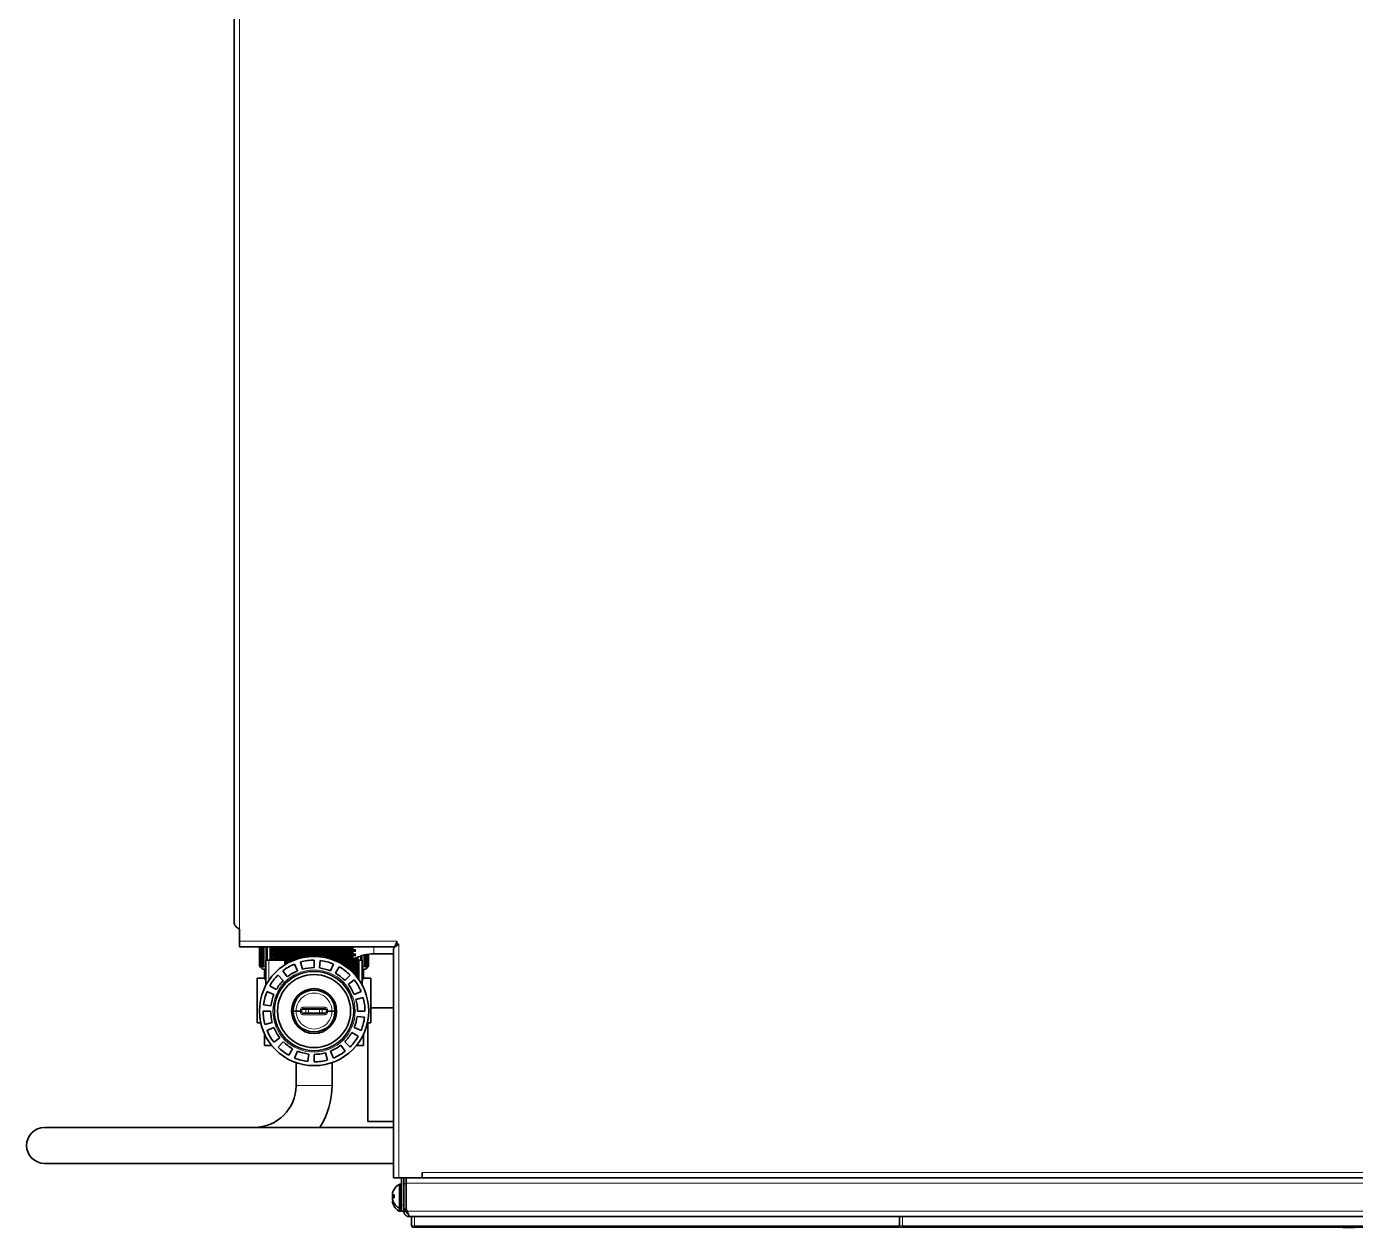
# Model space of a CAD drawing. Header units: inches. Extents: x -1096 to 3103, y -191 to 3207.
# Drawn here: x 2224.6 to 2668.4, y 1116.7 to 1517.9 of the extents above; entities that cross this region are included whole.
import ezdxf

# ---------------------------------------------------------------- set-up
doc = ezdxf.new("R2010")
doc.units = ezdxf.units.IN

msp = doc.modelspace()

# ---------------------------------------------------------------- linework, layer by layer
at = {"lineweight": 35}
for p, q in [((2293.96, 1218.34), (2293.96, 1879.84)), ((2295.76, 1216.34), (2295.76, 1212.34)), ((2295.76, 1212.34), (2295.76, 1210.54)), ((2348.27, 1212.34), (2348.26, 1212.34)), ((2348.27, 1212.34), (2348.27, 1211.34)), ((2347.26, 1210.54), (2295.76, 1210.54)), ((2302.36, 1204.04), (2302.36, 1210.54)), ((2302.42, 1210.54), (2302.42, 1204.04)), ((2302.5, 1204.04), (2302.5, 1210.54)), ((2302.81, 1210.54), (2302.81, 1204.04)), ((2303, 1204.04), (2303, 1210.54)), ((2303.54, 1210.54), (2303.54, 1204.04)), ((2303.84, 1204.04), (2303.84, 1210.54)), ((2304.6, 1210.54), (2304.6, 1206.04)), ((2305.01, 1206.04), (2305.01, 1210.54)), ((2305.98, 1210.54), (2305.98, 1206.04)), ((2306.48, 1206.04), (2306.48, 1210.54)), ((2306.61, 1210.54), (2307.47, 1210.04)), ((2307.47, 1210.04), (2306.61, 1209.54)), ((2306.61, 1209.54), (2306.61, 1209.04)), ((2306.61, 1209.54), (2334.61, 1209.54)), ((2334.61, 1209.04), (2306.61, 1209.04)), ((2306.61, 1209.04), (2307.47, 1208.54)), ((2307.47, 1208.54), (2306.61, 1208.04)), ((2306.61, 1208.04), (2306.61, 1207.54)), ((2306.61, 1208.04), (2334.61, 1208.04)), ((2306.61, 1207.54), (2307.47, 1207.04)), ((2334.61, 1207.54), (2306.61, 1207.54)), ((2333.74, 1210.04), (2307.47, 1210.04)), ((2333.74, 1208.54), (2307.47, 1208.54)), ((2336.21, 1207.43), (2336.21, 1206.04)), ((2336.61, 1206.04), (2336.61, 1207.56)), ((2337.37, 1207.76), (2337.37, 1204.04)), ((2337.67, 1204.04), (2337.67, 1207.83)), ((2338.21, 1207.93), (2338.21, 1204.04)), ((2338.41, 1204.04), (2338.41, 1207.97)), ((2338.71, 1208.01), (2338.71, 1204.04)), ((2338.79, 1204.04), (2338.79, 1208.02)), ((2338.85, 1208.03), (2338.85, 1204.04)), ((2340.61, 1208.14), (2347.16, 1208.14)), ((2347.16, 1209.54), (2347.16, 1133.34)), ((2348.27, 1211.34), (2348.96, 1211.34)), ((2348.96, 1211.34), (2348.96, 1211.34)), ((2302.42, 1204.04), (2302.5, 1204.04)), ((2302.49, 1203.9), (2303.36, 1203.04)), ((2302.81, 1204.04), (2303, 1204.04)), ((2303.36, 1203.04), (2304.51, 1203.04)), ((2303.54, 1204.04), (2303.84, 1204.04)), ((2304.11, 1203.04), (2304.11, 1199.94)), ((2304.51, 1206.04), (2305.51, 1206.04)), ((2304.51, 1197.63), (2304.51, 1206.04)), ((2310.9, 1206.04), (2305.51, 1206.04)), ((2307.47, 1207.04), (2306.61, 1206.54)), ((2306.61, 1206.54), (2306.61, 1206.04)), ((2306.61, 1206.54), (2315.43, 1206.54)), ((2317.6, 1207.04), (2307.47, 1207.04)), ((2310.95, 1206.04), (2310.9, 1206.04)), ((2310.9, 1206.04), (2310.9, 1204.5)), ((2311.08, 1206.04), (2310.95, 1206.04)), ((2310.95, 1206.04), (2310.95, 1204.53)), ((2311.34, 1206.04), (2311.08, 1206.04)), ((2311.08, 1206.04), (2311.08, 1204.6)), ((2311.39, 1206.04), (2311.34, 1206.04)), ((2311.34, 1206.04), (2311.34, 1204.76)), ((2311.51, 1206.04), (2311.39, 1206.04)), ((2311.39, 1206.04), (2311.39, 1204.79)), ((2311.77, 1206.04), (2311.51, 1206.04)), ((2311.51, 1206.04), (2311.51, 1204.86)), ((2311.82, 1206.04), (2311.77, 1206.04)), ((2311.77, 1206.04), (2311.77, 1205.01)), ((2311.94, 1206.04), (2311.82, 1206.04)), ((2311.82, 1206.04), (2311.82, 1205.04)), ((2312.2, 1206.04), (2311.94, 1206.04)), ((2311.94, 1206.04), (2311.94, 1205.1)), ((2312.25, 1206.04), (2312.2, 1206.04)), ((2312.2, 1206.04), (2312.2, 1205.24)), ((2312.37, 1206.04), (2312.25, 1206.04)), ((2312.25, 1206.04), (2312.25, 1205.27)), ((2312.63, 1206.04), (2312.37, 1206.04)), ((2312.37, 1206.04), (2312.37, 1205.33)), ((2312.68, 1206.04), (2312.63, 1206.04)), ((2312.63, 1206.04), (2312.63, 1205.46)), ((2312.81, 1206.04), (2312.68, 1206.04)), ((2312.68, 1206.04), (2312.68, 1205.48)), ((2313.07, 1206.04), (2312.81, 1206.04)), ((2312.81, 1206.04), (2312.81, 1205.54)), ((2313.12, 1206.04), (2313.07, 1206.04)), ((2313.07, 1206.04), (2313.07, 1205.66)), ((2313.24, 1206.04), (2313.12, 1206.04)), ((2313.12, 1206.04), (2313.12, 1205.68)), ((2313.5, 1206.04), (2313.24, 1206.04)), ((2313.24, 1206.04), (2313.24, 1205.74)), ((2313.55, 1206.04), (2313.5, 1206.04)), ((2313.5, 1206.04), (2313.5, 1205.85)), ((2313.67, 1206.04), (2313.55, 1206.04)), ((2313.55, 1206.04), (2313.55, 1205.87)), ((2313.93, 1206.04), (2313.67, 1206.04)), ((2313.67, 1206.04), (2313.67, 1205.92)), ((2313.97, 1206.04), (2313.93, 1206.04)), ((2313.93, 1206.04), (2313.93, 1206.03)), ((2314.1, 1204.75), (2315.06, 1202.44)), ((2316.75, 1203.02), (2316.08, 1205.43)), ((2320.61, 1206.04), (2320.61, 1203.54)), ((2322.39, 1203.43), (2322.7, 1205.91)), ((2333.74, 1207.04), (2323.62, 1207.04)), ((2325.79, 1206.54), (2334.61, 1206.54)), ((2327.11, 1204.75), (2326.16, 1202.44)), ((2327.44, 1206.04), (2327.24, 1206.04)), ((2327.56, 1206.04), (2327.44, 1206.04)), ((2327.44, 1206.04), (2327.44, 1205.96)), ((2327.56, 1206.04), (2327.61, 1206.04)), ((2327.56, 1205.91), (2327.56, 1206.04)), ((2327.87, 1206.04), (2327.61, 1206.04)), ((2327.61, 1206.04), (2327.61, 1205.89)), ((2327.76, 1201.65), (2329, 1203.83)), ((2327.99, 1206.04), (2327.87, 1206.04)), ((2327.87, 1206.04), (2327.87, 1205.78)), ((2327.99, 1206.04), (2328.04, 1206.04)), ((2327.99, 1205.73), (2327.99, 1206.04)), ((2328.3, 1206.04), (2328.04, 1206.04)), ((2328.04, 1206.04), (2328.04, 1205.71)), ((2328.42, 1206.04), (2328.3, 1206.04)), ((2328.3, 1206.04), (2328.3, 1205.59)), ((2328.42, 1206.04), (2328.47, 1206.04)), ((2328.42, 1205.53), (2328.42, 1206.04)), ((2328.73, 1206.04), (2328.47, 1206.04)), ((2328.47, 1206.04), (2328.47, 1205.51)), ((2328.86, 1206.04), (2328.73, 1206.04)), ((2328.73, 1206.04), (2328.73, 1205.38)), ((2328.86, 1206.04), (2328.91, 1206.04)), ((2328.86, 1205.32), (2328.86, 1206.04)), ((2329.17, 1206.04), (2328.91, 1206.04)), ((2328.91, 1206.04), (2328.91, 1205.29)), ((2329.29, 1206.04), (2329.17, 1206.04)), ((2329.17, 1206.04), (2329.17, 1205.16)), ((2329.29, 1206.04), (2329.34, 1206.04)), ((2329.29, 1205.09), (2329.29, 1206.04)), ((2329.6, 1206.04), (2329.34, 1206.04)), ((2329.34, 1206.04), (2329.34, 1205.06)), ((2329.72, 1206.04), (2329.6, 1206.04)), ((2329.6, 1206.04), (2329.6, 1204.92)), ((2329.72, 1206.04), (2329.77, 1206.04)), ((2329.72, 1204.85), (2329.72, 1206.04)), ((2330.03, 1206.04), (2329.77, 1206.04)), ((2329.77, 1206.04), (2329.77, 1204.82)), ((2330.16, 1206.04), (2330.03, 1206.04)), ((2330.03, 1206.04), (2330.03, 1204.67)), ((2330.16, 1206.04), (2330.21, 1206.04)), ((2330.16, 1204.59), (2330.16, 1206.04)), ((2330.47, 1206.04), (2330.21, 1206.04)), ((2330.21, 1206.04), (2330.21, 1204.56)), ((2330.59, 1206.04), (2330.47, 1206.04)), ((2330.47, 1206.04), (2330.47, 1204.4)), ((2330.59, 1206.04), (2330.64, 1206.04)), ((2330.59, 1204.32), (2330.59, 1206.04)), ((2330.9, 1206.04), (2330.64, 1206.04)), ((2330.64, 1206.04), (2330.64, 1204.28)), ((2331.02, 1206.04), (2330.9, 1206.04)), ((2330.9, 1206.04), (2330.9, 1204.11)), ((2331.02, 1206.04), (2331.07, 1206.04)), ((2331.02, 1204.03), (2331.02, 1206.04)), ((2331.33, 1206.04), (2331.07, 1206.04)), ((2331.07, 1206.04), (2331.07, 1203.99)), ((2331.46, 1206.04), (2331.33, 1206.04)), ((2331.33, 1206.04), (2331.33, 1203.81)), ((2331.46, 1206.04), (2331.51, 1206.04)), ((2331.46, 1203.72), (2331.46, 1206.04)), ((2331.77, 1206.04), (2331.51, 1206.04)), ((2331.51, 1206.04), (2331.51, 1203.68)), ((2331.89, 1206.04), (2331.77, 1206.04)), ((2331.77, 1206.04), (2331.77, 1203.48)), ((2331.89, 1206.04), (2331.94, 1206.04)), ((2331.89, 1203.38), (2331.89, 1206.04)), ((2332.2, 1206.04), (2331.94, 1206.04)), ((2331.94, 1206.04), (2331.94, 1203.35)), ((2332.32, 1206.04), (2332.2, 1206.04)), ((2332.2, 1206.04), (2332.2, 1203.14)), ((2332.32, 1206.04), (2332.37, 1206.04)), ((2332.32, 1203.03), (2332.32, 1206.04)), ((2332.63, 1206.04), (2332.37, 1206.04)), ((2332.37, 1206.04), (2332.37, 1202.99)), ((2332.75, 1206.04), (2332.63, 1206.04)), ((2332.63, 1206.04), (2332.63, 1202.77)), ((2332.75, 1206.04), (2332.8, 1206.04)), ((2332.75, 1202.66), (2332.75, 1206.04)), ((2333.06, 1206.04), (2332.8, 1206.04)), ((2332.8, 1206.04), (2332.8, 1202.61)), ((2333.19, 1206.04), (2333.06, 1206.04)), ((2333.06, 1206.04), (2333.06, 1202.38)), ((2333.19, 1206.04), (2333.24, 1206.04)), ((2333.19, 1202.26), (2333.19, 1206.04)), ((2333.5, 1206.04), (2333.24, 1206.04)), ((2333.24, 1206.04), (2333.24, 1202.21)), ((2333.62, 1206.04), (2333.5, 1206.04)), ((2333.5, 1206.04), (2333.5, 1201.96)), ((2333.62, 1206.04), (2333.67, 1206.04)), ((2333.62, 1201.83), (2333.62, 1206.04)), ((2333.93, 1206.04), (2333.67, 1206.04)), ((2333.67, 1206.04), (2333.67, 1201.78)), ((2334.05, 1206.04), (2333.93, 1206.04)), ((2333.93, 1206.04), (2333.93, 1201.51)), ((2334.05, 1206.04), (2334.1, 1206.04)), ((2334.05, 1201.38), (2334.05, 1206.04)), ((2334.36, 1206.04), (2334.1, 1206.04)), ((2334.1, 1206.04), (2334.1, 1201.32)), ((2334.49, 1206.04), (2334.36, 1206.04)), ((2334.36, 1206.04), (2334.36, 1201.03)), ((2334.61, 1206.54), (2334.37, 1206.68)), ((2334.49, 1206.04), (2334.54, 1206.04)), ((2334.49, 1200.89), (2334.49, 1206.04)), ((2334.8, 1206.04), (2334.54, 1206.04)), ((2334.54, 1206.04), (2334.54, 1200.83)), ((2334.61, 1206.04), (2334.61, 1206.54)), ((2334.74, 1206.85), (2334.74, 1206.04)), ((2334.92, 1206.04), (2334.8, 1206.04)), ((2334.8, 1206.04), (2334.8, 1200.52)), ((2334.92, 1206.04), (2334.97, 1206.04)), ((2334.92, 1200.36), (2334.92, 1206.04)), ((2335.23, 1206.04), (2334.97, 1206.04)), ((2334.97, 1206.04), (2334.97, 1200.3)), ((2335.23, 1206.04), (2335.23, 1207.07)), ((2335.35, 1206.04), (2335.23, 1206.04)), ((2335.23, 1206.04), (2335.23, 1199.96)), ((2335.35, 1206.04), (2335.4, 1206.04)), ((2335.35, 1199.79), (2335.35, 1206.04)), ((2335.71, 1206.04), (2335.4, 1206.04)), ((2335.4, 1206.04), (2335.4, 1199.72)), ((2335.71, 1206.04), (2336.71, 1206.04)), ((2336.71, 1197.63), (2336.71, 1206.04)), ((2336.71, 1203.04), (2337.86, 1203.04)), ((2337.11, 1199.94), (2337.11, 1203.04)), ((2337.37, 1204.04), (2337.67, 1204.04)), ((2337.86, 1203.04), (2338.71, 1203.9)), ((2338.21, 1204.04), (2338.41, 1204.04)), ((2338.71, 1204.04), (2338.79, 1204.04)), ((2301.61, 1200.04), (2301.61, 1192.59)), ((2304.15, 1200.04), (2301.61, 1200.04)), ((2308.59, 1201.06), (2310.35, 1199.29)), ((2311.69, 1200.48), (2310.16, 1202.45)), ((2316.27, 1200.44), (2316.27, 1200.28)), ((2332.63, 1201.06), (2330.86, 1199.29)), ((2332.04, 1197.95), (2334.02, 1199.49)), ((2339.61, 1200.04), (2337.06, 1200.04)), ((2339.61, 1200.04), (2339.61, 1185.14)), ((2304.51, 1194.3), (2304.51, 1194.5)), ((2304.51, 1194.3), (2304.51, 1194.15)), ((2304.51, 1194.15), (2304.51, 1194.06)), ((2304.9, 1195.55), (2307.21, 1194.59)), ((2307.99, 1196.2), (2305.82, 1197.43)), ((2336.31, 1195.55), (2334, 1194.59)), ((2301.61, 1192.59), (2301.61, 1185.14)), ((2306.22, 1190.83), (2303.74, 1191.13)), ((2318.04, 1189.79), (2316.87, 1189.79)), ((2318.77, 1189.79), (2318.04, 1189.79)), ((2322.44, 1189.79), (2318.77, 1189.79)), ((2323.18, 1189.79), (2322.44, 1189.79)), ((2324.34, 1189.79), (2323.18, 1189.79)), ((2334.58, 1192.9), (2336.99, 1193.56)), ((2347.16, 1190.14), (2339.61, 1190.14)), ((2301.61, 1185.14), (2302.78, 1185.14)), ((2303.61, 1189.04), (2306.11, 1189.04)), ((2304.06, 1185.14), (2304.15, 1185.14)), ((2304.11, 1185.24), (2304.11, 1184.95)), ((2306.63, 1185.18), (2304.22, 1184.52)), ((2316.12, 1189.04), (2314.61, 1189.04)), ((2316.87, 1188.29), (2318.04, 1188.29)), ((2318.04, 1188.29), (2318.77, 1188.29)), ((2318.77, 1188.29), (2322.44, 1188.29)), ((2322.44, 1188.29), (2323.18, 1188.29)), ((2323.18, 1188.29), (2324.34, 1188.29)), ((2326.61, 1189.04), (2325.1, 1189.04)), ((2335, 1187.26), (2337.48, 1186.95)), ((2337.61, 1189.04), (2335.11, 1189.04)), ((2338.43, 1185.14), (2339.61, 1185.14)), ((2338.61, 1185.14), (2338.61, 1152.14)), ((2304.11, 1181.24), (2304.11, 1177.54)), ((2304.9, 1182.53), (2307.21, 1183.49)), ((2333.22, 1181.88), (2335.39, 1180.65)), ((2336.31, 1182.53), (2334, 1183.49)), ((2337.11, 1177.54), (2337.11, 1181.24)), ((2306.43, 1177.54), (2304.11, 1177.54)), ((2309.17, 1180.13), (2307.2, 1178.59)), ((2308.59, 1177.02), (2310.35, 1178.79)), ((2313.45, 1176.43), (2312.22, 1174.25)), ((2329.52, 1177.6), (2331.06, 1175.63)), ((2332.63, 1177.02), (2330.86, 1178.79)), ((2337.11, 1177.54), (2334.78, 1177.54)), ((2314.1, 1173.33), (2315.06, 1175.64)), ((2314.61, 1171.81), (2314.61, 1164.14)), ((2318.82, 1174.65), (2318.51, 1172.17)), ((2320.61, 1172.04), (2320.61, 1174.54)), ((2324.46, 1175.06), (2325.13, 1172.65)), ((2327.11, 1173.33), (2326.16, 1175.64)), ((2326.61, 1164.14), (2326.61, 1171.81)), ((2347.16, 1150.14), (2230.61, 1150.14)), ((2338.61, 1152.14), (2347.16, 1152.14)), ((2230.61, 1138.14), (2347.16, 1138.14)), ((2347.16, 1133.34), (2348.96, 1133.34)), ((2348.96, 1133.34), (2356.76, 1133.34)), ((2349.81, 1124.14), (2349.81, 1133.34)), ((2350.61, 1132.6), (2350.61, 1133.34)), ((2350.61, 1131.34), (2350.61, 1132.6)), ((2351.41, 1133.34), (2351.41, 1131.34)), ((2351.41, 1131.54), (2351.41, 1133.34)), ((2356.76, 1133.34), (2356.76, 1135.14)), ((2356.76, 1135.14), (2356.76, 1133.34)), ((2356.76, 1135.14), (2356.76, 1135.14)), ((2923.79, 1133.34), (2356.76, 1133.34)), ((2356.76, 1133.34), (2924.61, 1133.34)), ((2347.33, 1129.44), (2347.36, 1129.44)), ((2349.41, 1131.14), (2349.21, 1131.14)), ((2350.61, 1122.87), (2350.61, 1131.34)), ((2351.41, 1122.87), (2351.41, 1131.54)), ((2351.41, 1122.87), (2351.41, 1131.34)), ((2351.41, 1128.74), (2351.41, 1128.74)), ((2347.36, 1124.84), (2347.33, 1124.84)), ((2347.36, 1123.84), (2347.33, 1123.84)), ((2349.21, 1123.14), (2349.41, 1123.14)), ((2349.81, 1122.14), (2349.81, 1124.14)), ((2350.61, 1122.14), (2350.61, 1122.87)), ((2351.41, 1122.87), (2350.61, 1122.87)), ((2351.41, 1125.54), (2351.41, 1125.54)), ((2351.41, 1124.54), (2351.41, 1124.54)), ((2351.41, 1122.14), (2351.41, 1122.87)), ((2351.41, 1122.87), (2351.75, 1122.14)), ((2349.21, 1122.14), (2349.41, 1122.14)), ((2350.61, 1122.14), (2349.81, 1122.14)), ((2352.41, 1120.34), (2352.66, 1120.34)), ((2352.63, 1120.35), (2352.66, 1120.34)), ((2924.61, 1120.34), (2352.66, 1120.34)), ((2353.16, 1117.33), (2353.11, 1120.34)), ((2516.11, 1117.33), (2516.11, 1120.34)), ((2516.16, 1117.33), (2516.11, 1120.34)), ((2354.16, 1116.84), (2353.66, 1116.84)), ((2516.11, 1116.84), (2354.16, 1116.84)), ((2516.11, 1116.84), (2516.11, 1117.33)), ((2517.16, 1116.84), (2516.66, 1116.84)), ((2943.05, 1116.84), (2517.16, 1116.84)), ((2664.21, 1116.74), (2664.21, 1116.84)), ((2664.21, 1116.74), (2668.21, 1116.74)), ((2668.21, 1116.74), (2668.21, 1116.84))]:
    msp.add_line(p, q, dxfattribs=at)
at = {"lineweight": 13}
for p, q in [((2295.76, 1879.84), (2295.76, 1216.34)), ((2348.26, 1212.34), (2295.76, 1212.34)), ((2340.61, 1210.54), (2340.61, 1208.14)), ((2348.96, 1211.34), (2348.96, 1133.34)), ((2305.51, 1199.29), (2305.51, 1206.04)), ((2335.71, 1199.29), (2335.71, 1206.04)), ((2316.11, 1189.59), (2316.12, 1189.04)), ((2316.58, 1189.04), (2316.58, 1189.59)), ((2316.58, 1189.59), (2317.85, 1189.59)), ((2324.34, 1190.29), (2316.87, 1190.29)), ((2316.87, 1189.79), (2316.87, 1190.29)), ((2317.85, 1189.59), (2318.77, 1189.59)), ((2317.85, 1189.59), (2317.85, 1188.49)), ((2318.77, 1189.59), (2318.77, 1189.79)), ((2318.77, 1189.59), (2322.44, 1189.59)), ((2318.77, 1188.49), (2318.77, 1189.59)), ((2322.44, 1189.59), (2322.44, 1189.79)), ((2322.44, 1189.59), (2322.44, 1188.49)), ((2322.44, 1189.59), (2323.36, 1189.59)), ((2323.36, 1189.59), (2324.64, 1189.59)), ((2323.36, 1188.49), (2323.36, 1189.59)), ((2324.34, 1189.79), (2324.34, 1190.29)), ((2324.64, 1189.59), (2324.64, 1189.04)), ((2325.1, 1189.04), (2325.1, 1189.59)), ((2316.12, 1189.04), (2316.11, 1188.49)), ((2316.58, 1188.49), (2316.58, 1189.04)), ((2317.85, 1188.49), (2316.58, 1188.49)), ((2316.87, 1188.29), (2316.87, 1187.79)), ((2316.87, 1187.79), (2324.34, 1187.79)), ((2318.77, 1188.49), (2317.85, 1188.49)), ((2318.77, 1188.49), (2318.77, 1188.29)), ((2322.44, 1188.49), (2318.77, 1188.49)), ((2323.36, 1188.49), (2322.44, 1188.49)), ((2322.44, 1188.49), (2322.44, 1188.29)), ((2324.64, 1188.49), (2323.36, 1188.49)), ((2324.34, 1188.29), (2324.34, 1187.79)), ((2324.64, 1189.04), (2324.64, 1188.49)), ((2325.1, 1188.49), (2325.1, 1189.04)), ((2314.61, 1164.14), (2326.61, 1164.14)), ((2356.76, 1135.14), (2922.76, 1135.14)), ((2349, 1127.14), (2349, 1131.09)), ((2349.21, 1127.14), (2349.21, 1131.14)), ((2349.41, 1127.14), (2349.41, 1131.14)), ((2349.8, 1130.78), (2349.8, 1131.09)), ((2351.41, 1131.34), (2350.61, 1131.34)), ((2351.41, 1131.54), (2924.61, 1131.54)), ((2349, 1123.2), (2349, 1127.14)), ((2349, 1122.2), (2349, 1123.2)), ((2349.21, 1123.14), (2349.21, 1127.14)), ((2349.21, 1122.14), (2349.21, 1123.14)), ((2349.41, 1123.14), (2349.41, 1127.14)), ((2349.41, 1122.14), (2349.41, 1123.14)), ((2349.8, 1123.2), (2349.8, 1123.5)), ((2349.81, 1124.14), (2350.61, 1124.14)), ((2351.75, 1122.14), (2924.61, 1122.14)), ((2352.41, 1120.54), (2352.41, 1120.34)), ((2354.11, 1120.34), (2354.16, 1117.33)), ((2517.11, 1120.34), (2517.16, 1117.33)), ((2354.16, 1116.84), (2354.16, 1117.33)), ((2354.16, 1117.33), (2516.11, 1117.33)), ((2517.16, 1117.33), (2517.16, 1116.84)), ((2517.16, 1117.33), (2943.05, 1117.33))]:
    msp.add_line(p, q, dxfattribs=at)
at = {"lineweight": 35}
for radius in [18.25, 13.25, 12.2, 7.5]:
    msp.add_circle((2320.61, 1189.04), radius, dxfattribs=at)
at = {"lineweight": 13}
for radius in [13.75, 7.38]:
    msp.add_circle((2320.61, 1189.04), radius, dxfattribs=at)
at = {"lineweight": 35}
for centre, radius, start, end in [((2340.61, 1194.14), 14, 90, 116.4431), ((2320.61, 1189.04), 17, 112.5, 127.9286), ((2320.61, 1189.04), 17, 90, 105.4286), ((2320.61, 1189.04), 14.5, 90, 105.4286), ((2320.61, 1189.04), 14.5, 67.5, 82.9286), ((2320.61, 1189.04), 17, 67.5, 82.9286), ((2320.61, 1189.04), 17, 45, 60.4286), ((2320.61, 1189.04), 17, 135, 150.4286), ((2320.61, 1189.04), 14.5, 135, 150.4286), ((2320.61, 1189.04), 14.5, 112.5, 127.9286), ((2320.61, 1189.04), 14.5, 45, 60.4286), ((2320.61, 1189.04), 17, 22.5, 37.9286), ((2320.61, 1189.04), 17, 157.5, 172.9286), ((2320.61, 1189.04), 14.5, 157.5, 172.9286), ((2320.61, 1189.04), 7, 0, 180), ((2320.61, 1189.04), 14.5, 22.5, 37.9286), ((2320.61, 1189.04), 14.5, 0, 15.4286), ((2320.61, 1189.04), 17, 0, 15.4286), ((2320.61, 1189.04), 17, 180, 195.4286), ((2320.61, 1189.04), 14.5, 180, 195.4286), ((2320.61, 1189.04), 7, 180, 0), ((2320.61, 1189.04), 14.5, 337.5, 352.9286), ((2320.61, 1189.04), 17, 337.5, 352.9286), ((2320.61, 1189.04), 17, 202.5, 217.9286), ((2320.61, 1189.04), 14.5, 202.5, 217.9286), ((2320.61, 1189.04), 14.5, 315, 330.4286), ((2320.61, 1189.04), 17, 315, 330.4286), ((2320.61, 1189.04), 17, 225, 240.4286), ((2320.61, 1189.04), 14.5, 225, 240.4286), ((2320.61, 1189.04), 14.5, 292.5, 307.9286), ((2320.61, 1189.04), 17, 247.5, 262.9286), ((2320.61, 1189.04), 14.5, 247.5, 262.9286), ((2320.61, 1189.04), 14.5, 270, 285.4286), ((2320.61, 1189.04), 17, 270, 285.4286), ((2320.61, 1189.04), 17, 292.5, 307.9286), ((2300.61, 1164.14), 14, 270, 0), ((2300.61, 1164.14), 26, 327.42, 0), ((2230.61, 1144.14), 6, 90, 270), ((2351.11, 1127.14), 3.78, 172.3959, 179.9965), ((2351.43, 1126.94), 4.8, 120.3012, 148.4186), ((2349.21, 1130.74), 0.4, 90, 120.3012), ((2349.41, 1130.74), 0.4, 0, 90), ((2352.23, 1126.94), 4.8, 120.3012, 121.8485), ((2351.11, 1127.14), 3.78, 180.0035, 187.6041), ((2351.43, 1127.34), 4.8, 211.5837, 239.6988), ((2351.43, 1126.34), 4.8, 211.5837, 239.6988), ((2349.21, 1123.54), 0.4, 239.6988, 270), ((2349.41, 1123.54), 0.4, 270, 0), ((2352.23, 1127.34), 4.8, 238.1512, 239.6988), ((2349.21, 1122.54), 0.4, 239.6988, 270), ((2349.41, 1122.54), 0.4, 270, 0), ((2353.31, 1122.94), 1.8, 191.5791, 209.8392), ((2353.66, 1117.34), 0.5, 181, 270), ((2516.66, 1117.34), 0.5, 181, 270)]:
    msp.add_arc(centre, radius, start, end, dxfattribs=at)
at = {"lineweight": 13}
for centre, radius, start, end in [((2320.61, 1189.05), 6, 359.9167, 180.0833), ((2320.61, 1189.04), 7.11, 4.86, 8.8762), ((2320.61, 1189.04), 7.11, 191.5481, 193.1625), ((2320.61, 1189.03), 6, 179.9167, 0.0833), ((2320.61, 1189.04), 7.11, 349.2675, 355.1175)]:
    msp.add_arc(centre, radius, start, end, dxfattribs=at)
for centre, major_axis, ratio, start_param, end_param in [((2316.87, 1189.59), (-0.758, 0.016), 0.923809, 4.735179, 6.305976), ((2316.11, 1189.59), (-0.5, -0.002), 0.008726, 1.570765, 2.748878), ((2316.87, 1189.59), (-0.296, 0.003), 0.67619, 4.728153, 6.29895), ((2318.04, 1189.59), (0, -0.2), 0.92388, 3.141593, 4.712389), ((2323.18, 1189.59), (0, -0.2), 0.92388, 1.570796, 3.141593), ((2324.34, 1189.59), (0.758, 0.016), 0.923809, 6.260395, 7.831191), ((2324.34, 1189.59), (0.296, 0.003), 0.67619, 6.267421, 7.838217), ((2325.1, 1189.59), (0.5, -0.002), 0.008726, 3.534308, 4.712421), ((2316.11, 1188.49), (-0.5, 0.002), 0.008726, 3.534308, 4.712421), ((2316.87, 1188.49), (0.758, 0.016), 0.923809, 3.118802, 4.689599), ((2316.87, 1188.49), (0.296, 0.003), 0.67619, 3.125828, 4.696625), ((2318.04, 1188.49), (0, 0.2), 0.92388, 1.570796, 3.141593), ((2323.18, 1188.49), (0, 0.2), 0.92388, 3.141593, 4.712389), ((2324.34, 1188.49), (-0.758, 0.016), 0.923809, 1.593587, 3.164383), ((2324.34, 1188.49), (-0.296, 0.003), 0.67619, 1.586561, 3.157357), ((2325.1, 1188.49), (0.5, 0.002), 0.008726, 1.570765, 2.748878), ((2354.16, 1117.34), (1, 0.01), 0.008724, 3.141669, 4.712161), ((2517.16, 1117.34), (1, 0.01), 0.008724, 3.141669, 4.712161)]:
    msp.add_ellipse(centre, major_axis=major_axis, ratio=ratio, start_param=start_param, end_param=end_param, dxfattribs=at)
at = {"lineweight": 35}
for points, knots in [([(2295.76, 1216.34), (2295.53, 1216.51), (2295.29, 1216.67), (2294.86, 1217.01), (2294.66, 1217.18), (2294.32, 1217.51), (2294.19, 1217.68), (2294.01, 1218.01), (2293.96, 1218.18), (2293.96, 1218.34)], [0, 0, 0, 0, 0.25, 0.25, 0.5, 0.5, 0.75, 0.75, 1, 1, 1, 1]), ([(2348.26, 1212.34), (2348.18, 1212.1), (2348.1, 1211.87), (2347.93, 1211.43), (2347.85, 1211.23), (2347.68, 1210.9), (2347.6, 1210.77), (2347.43, 1210.59), (2347.35, 1210.54), (2347.26, 1210.54)], [0, 0, 0, 0, 0.25, 0.25, 0.5, 0.5, 0.75, 0.75, 1, 1, 1, 1]), ([(2348.96, 1211.34), (2348.85, 1211.26), (2348.73, 1211.19), (2348.5, 1211.04), (2348.38, 1210.96), (2348.17, 1210.81), (2348.06, 1210.74), (2347.87, 1210.59), (2347.77, 1210.51), (2347.61, 1210.36), (2347.53, 1210.29), (2347.4, 1210.14), (2347.35, 1210.07), (2347.26, 1209.92), (2347.22, 1209.84), (2347.18, 1209.69), (2347.16, 1209.62), (2347.16, 1209.54)], [0, 0, 0, 0, 0.125, 0.125, 0.25, 0.25, 0.375, 0.375, 0.5, 0.5, 0.625, 0.625, 0.75, 0.75, 0.875, 0.875, 1, 1, 1, 1]), ([(2302.36, 1204.04), (2302.4, 1204), (2302.44, 1203.96), (2302.49, 1203.9), (2302.51, 1203.89), (2302.54, 1203.86), (2302.54, 1203.85), (2302.56, 1203.84), (2302.57, 1203.83), (2302.6, 1203.8), (2302.62, 1203.78), (2302.65, 1203.76), (2302.65, 1203.75), (2302.66, 1203.74), (2302.66, 1203.74), (2302.67, 1203.74), (2302.67, 1203.74), (2302.67, 1203.74), (2302.67, 1203.75), (2302.65, 1203.77), (2302.65, 1203.77), (2302.64, 1203.78), (2302.63, 1203.79), (2302.62, 1203.81), (2302.6, 1203.84), (2302.58, 1203.85), (2302.56, 1203.88), (2302.54, 1203.9), (2302.49, 1203.96), (2302.46, 1204), (2302.42, 1204.04)], [0, 0, 0, 0, 0.125, 0.125, 0.1875, 0.1875, 0.21875, 0.21875, 0.25, 0.25, 0.375, 0.375, 0.4375, 0.4375, 0.46875, 0.46875, 0.5, 0.5, 0.625, 0.625, 0.65625, 0.65625, 0.6875, 0.75, 0.75, 0.8125, 0.8125, 0.875, 0.875, 1, 1, 1, 1]), ([(2302.5, 1204.04), (2302.55, 1204), (2302.6, 1203.96), (2302.67, 1203.9), (2302.69, 1203.89), (2302.72, 1203.86), (2302.73, 1203.85), (2302.75, 1203.84), (2302.76, 1203.83), (2302.81, 1203.8), (2302.84, 1203.78), (2302.88, 1203.76), (2302.89, 1203.75), (2302.91, 1203.74), (2302.91, 1203.74), (2302.92, 1203.74), (2302.92, 1203.74), (2302.94, 1203.74), (2302.95, 1203.75), (2302.95, 1203.77), (2302.95, 1203.77), (2302.95, 1203.78), (2302.95, 1203.79), (2302.94, 1203.81), (2302.93, 1203.84), (2302.92, 1203.85), (2302.9, 1203.88), (2302.9, 1203.9), (2302.86, 1203.96), (2302.84, 1204), (2302.81, 1204.04)], [0, 0, 0, 0, 0.125, 0.125, 0.1875, 0.1875, 0.21875, 0.21875, 0.25, 0.25, 0.375, 0.375, 0.4375, 0.4375, 0.46875, 0.46875, 0.5, 0.5, 0.625, 0.625, 0.65625, 0.65625, 0.6875, 0.75, 0.75, 0.8125, 0.8125, 0.875, 0.875, 1, 1, 1, 1]), ([(2303, 1204.04), (2303.06, 1204), (2303.11, 1203.96), (2303.19, 1203.9), (2303.22, 1203.89), (2303.25, 1203.86), (2303.27, 1203.85), (2303.29, 1203.84), (2303.3, 1203.83), (2303.36, 1203.8), (2303.4, 1203.78), (2303.46, 1203.76), (2303.47, 1203.75), (2303.5, 1203.74), (2303.51, 1203.74), (2303.52, 1203.74), (2303.53, 1203.74), (2303.56, 1203.74), (2303.58, 1203.75), (2303.59, 1203.77), (2303.6, 1203.77), (2303.6, 1203.78), (2303.61, 1203.79), (2303.61, 1203.81), (2303.61, 1203.84), (2303.61, 1203.85), (2303.6, 1203.88), (2303.59, 1203.9), (2303.58, 1203.96), (2303.56, 1204), (2303.54, 1204.04)], [0, 0, 0, 0, 0.125, 0.125, 0.1875, 0.1875, 0.21875, 0.21875, 0.25, 0.25, 0.375, 0.375, 0.4375, 0.4375, 0.46875, 0.46875, 0.5, 0.5, 0.625, 0.625, 0.65625, 0.65625, 0.6875, 0.75, 0.75, 0.8125, 0.8125, 0.875, 0.875, 1, 1, 1, 1]), ([(2303.84, 1204.04), (2303.9, 1204), (2303.96, 1203.96), (2304.05, 1203.9), (2304.08, 1203.89), (2304.12, 1203.86), (2304.14, 1203.85), (2304.17, 1203.84), (2304.18, 1203.83), (2304.25, 1203.8), (2304.3, 1203.78), (2304.37, 1203.76), (2304.39, 1203.75), (2304.42, 1203.74), (2304.43, 1203.74), (2304.45, 1203.74), (2304.46, 1203.74), (2304.49, 1203.74), (2304.5, 1203.74), (2304.52, 1203.74)], [0, 0, 0, 0, 0.2247, 0.2247, 0.33705, 0.33705, 0.393225, 0.393225, 0.4494, 0.4494, 0.674101, 0.674101, 0.786451, 0.786451, 0.842626, 0.842626, 0.898801, 0.898801, 1, 1, 1, 1]), ([(2336.7, 1203.74), (2336.71, 1203.74), (2336.71, 1203.74), (2336.72, 1203.74), (2336.73, 1203.74), (2336.77, 1203.74), (2336.82, 1203.75), (2336.88, 1203.77), (2336.89, 1203.77), (2336.91, 1203.78), (2336.95, 1203.79), (2336.99, 1203.81), (2337.04, 1203.84), (2337.07, 1203.85), (2337.13, 1203.88), (2337.16, 1203.9), (2337.25, 1203.96), (2337.31, 1204), (2337.37, 1204.04)], [0, 0, 0, 0, 0.022708, 0.022708, 0.080195, 0.080195, 0.310147, 0.310147, 0.367634, 0.367634, 0.425122, 0.540098, 0.540098, 0.655073, 0.655073, 0.770049, 0.770049, 1, 1, 1, 1]), ([(2337.67, 1204.04), (2337.65, 1204), (2337.64, 1203.96), (2337.62, 1203.9), (2337.61, 1203.89), (2337.61, 1203.86), (2337.61, 1203.85), (2337.6, 1203.84), (2337.6, 1203.83), (2337.6, 1203.8), (2337.61, 1203.78), (2337.63, 1203.76), (2337.63, 1203.75), (2337.65, 1203.74), (2337.65, 1203.74), (2337.66, 1203.74), (2337.67, 1203.74), (2337.7, 1203.74), (2337.73, 1203.75), (2337.78, 1203.77), (2337.79, 1203.77), (2337.81, 1203.78), (2337.84, 1203.79), (2337.88, 1203.81), (2337.92, 1203.84), (2337.95, 1203.85), (2338, 1203.88), (2338.02, 1203.9), (2338.1, 1203.96), (2338.16, 1204), (2338.21, 1204.04)], [0, 0, 0, 0, 0.125, 0.125, 0.1875, 0.1875, 0.21875, 0.21875, 0.25, 0.25, 0.375, 0.375, 0.4375, 0.4375, 0.46875, 0.46875, 0.5, 0.5, 0.625, 0.625, 0.65625, 0.65625, 0.6875, 0.75, 0.75, 0.8125, 0.8125, 0.875, 0.875, 1, 1, 1, 1]), ([(2338.41, 1204.04), (2338.38, 1204), (2338.35, 1203.96), (2338.32, 1203.9), (2338.31, 1203.89), (2338.29, 1203.86), (2338.29, 1203.85), (2338.28, 1203.84), (2338.28, 1203.83), (2338.27, 1203.8), (2338.26, 1203.78), (2338.26, 1203.76), (2338.26, 1203.75), (2338.27, 1203.74), (2338.27, 1203.74), (2338.28, 1203.74), (2338.28, 1203.74), (2338.3, 1203.74), (2338.32, 1203.75), (2338.35, 1203.77), (2338.36, 1203.77), (2338.37, 1203.78), (2338.4, 1203.79), (2338.42, 1203.81), (2338.46, 1203.84), (2338.48, 1203.85), (2338.52, 1203.88), (2338.54, 1203.9), (2338.61, 1203.96), (2338.66, 1204), (2338.71, 1204.04)], [0, 0, 0, 0, 0.125, 0.125, 0.1875, 0.1875, 0.21875, 0.21875, 0.25, 0.25, 0.375, 0.375, 0.4375, 0.4375, 0.46875, 0.46875, 0.5, 0.5, 0.625, 0.625, 0.65625, 0.65625, 0.6875, 0.75, 0.75, 0.8125, 0.8125, 0.875, 0.875, 1, 1, 1, 1]), ([(2338.79, 1204.04), (2338.75, 1204), (2338.72, 1203.96), (2338.67, 1203.9), (2338.66, 1203.89), (2338.64, 1203.86), (2338.63, 1203.85), (2338.62, 1203.84), (2338.61, 1203.83), (2338.58, 1203.8), (2338.57, 1203.78), (2338.55, 1203.76), (2338.55, 1203.75), (2338.55, 1203.74), (2338.54, 1203.74), (2338.54, 1203.74), (2338.54, 1203.74), (2338.55, 1203.74), (2338.56, 1203.75), (2338.58, 1203.77), (2338.58, 1203.77), (2338.59, 1203.78), (2338.61, 1203.79), (2338.63, 1203.81), (2338.65, 1203.84), (2338.67, 1203.85), (2338.7, 1203.88), (2338.72, 1203.9), (2338.77, 1203.96), (2338.81, 1204), (2338.85, 1204.04)], [0, 0, 0, 0, 0.125, 0.125, 0.1875, 0.1875, 0.21875, 0.21875, 0.25, 0.25, 0.375, 0.375, 0.4375, 0.4375, 0.46875, 0.46875, 0.5, 0.5, 0.625, 0.625, 0.65625, 0.65625, 0.6875, 0.75, 0.75, 0.8125, 0.8125, 0.875, 0.875, 1, 1, 1, 1]), ([(2304.11, 1200.04), (2304.11, 1200.04), (2304.11, 1200.03), (2304.13, 1199.99), (2304.15, 1199.95), (2304.15, 1199.94), (2304.16, 1199.93), (2304.16, 1199.92), (2304.17, 1199.89), (2304.18, 1199.88), (2304.21, 1199.81), (2304.25, 1199.72), (2304.33, 1199.54), (2304.39, 1199.39), (2304.44, 1199.27), (2304.45, 1199.23), (2304.48, 1199.17), (2304.49, 1199.15), (2304.5, 1199.12), (2304.5, 1199.12), (2304.5, 1199.12)], [0, 0, 0, 0, 0.14687, 0.29433, 0.29433, 0.331195, 0.331195, 0.36806, 0.36806, 0.44179, 0.44179, 0.58925, 0.73671, 0.88417, 0.88417, 0.9579, 0.9579, 0.994765, 0.994765, 1, 1, 1, 1]), ([(2336.71, 1199.11), (2336.71, 1199.12), (2336.71, 1199.12), (2336.72, 1199.15), (2336.73, 1199.17), (2336.76, 1199.23), (2336.77, 1199.27), (2336.82, 1199.39), (2336.89, 1199.54), (2336.96, 1199.72), (2337, 1199.81), (2337.04, 1199.89), (2337.06, 1199.93), (2337.07, 1199.96), (2337.07, 1199.97), (2337.08, 1199.98), (2337.09, 1200), (2337.09, 1200.01), (2337.1, 1200.03), (2337.11, 1200.04), (2337.11, 1200.04), (2337.11, 1200.04)], [0, 0, 0, 0, 0.006326, 0.006326, 0.043107, 0.043107, 0.116669, 0.116669, 0.263793, 0.410917, 0.55804, 0.55804, 0.705164, 0.705164, 0.741945, 0.741945, 0.778726, 0.852288, 0.852288, 0.999412, 1, 1, 1, 1]), ([(2313.61, 1189.04), (2313.61, 1189.04), (2313.61, 1189.04), (2313.61, 1189.04), (2313.61, 1189.04), (2313.61, 1189.04), (2313.61, 1189.04), (2313.62, 1189.04), (2313.64, 1189.04), (2313.66, 1189.04), (2313.67, 1189.04), (2313.71, 1189.04), (2313.74, 1189.04), (2313.79, 1189.04), (2313.81, 1189.04), (2313.84, 1189.04), (2313.85, 1189.04), (2313.88, 1189.04), (2313.89, 1189.04), (2313.94, 1189.04), (2314, 1189.04), (2314.06, 1189.04), (2314.08, 1189.04), (2314.11, 1189.04), (2314.12, 1189.04), (2314.16, 1189.04), (2314.19, 1189.04), (2314.28, 1189.04), (2314.35, 1189.04), (2314.43, 1189.04), (2314.44, 1189.04), (2314.47, 1189.04), (2314.52, 1189.04), (2314.57, 1189.04), (2314.61, 1189.04)], [0, 0, 0, 0, 0.027418, 0.027418, 0.043105, 0.043105, 0.058792, 0.121539, 0.184286, 0.184286, 0.247033, 0.247033, 0.372528, 0.372528, 0.435275, 0.435275, 0.466649, 0.466649, 0.498022, 0.498022, 0.623517, 0.623517, 0.65489, 0.65489, 0.686264, 0.686264, 0.749011, 0.749011, 0.874506, 0.874506, 0.905879, 0.905879, 0.937253, 1, 1, 1, 1]), ([(2316.12, 1189.04), (2316.14, 1189.04), (2316.17, 1189.04), (2316.22, 1189.04), (2316.25, 1189.04), (2316.3, 1189.04), (2316.32, 1189.04), (2316.37, 1189.04), (2316.39, 1189.04), (2316.43, 1189.04), (2316.45, 1189.04), (2316.49, 1189.04), (2316.51, 1189.04), (2316.54, 1189.04), (2316.55, 1189.04), (2316.57, 1189.04), (2316.57, 1189.04), (2316.58, 1189.04)], [0, 0, 0, 0, 0.134311, 0.134311, 0.268604, 0.268604, 0.402882, 0.402882, 0.537146, 0.537146, 0.671447, 0.671447, 0.805717, 0.805717, 0.939999, 0.939999, 1, 1, 1, 1]), ([(2325.1, 1189.04), (2325.07, 1189.04), (2325.04, 1189.04), (2324.99, 1189.04), (2324.97, 1189.04), (2324.92, 1189.04), (2324.89, 1189.04), (2324.85, 1189.04), (2324.82, 1189.04), (2324.78, 1189.04), (2324.76, 1189.04), (2324.72, 1189.04), (2324.71, 1189.04), (2324.68, 1189.04), (2324.66, 1189.04), (2324.64, 1189.04), (2324.64, 1189.04), (2324.64, 1189.04)], [0, 0, 0, 0, 0.134311, 0.134311, 0.268604, 0.268604, 0.402882, 0.402882, 0.537146, 0.537146, 0.671447, 0.671447, 0.805717, 0.805717, 0.939999, 0.939999, 1, 1, 1, 1]), ([(2326.61, 1189.04), (2326.67, 1189.04), (2326.74, 1189.04), (2326.83, 1189.04), (2326.86, 1189.04), (2326.93, 1189.04), (2326.96, 1189.04), (2327.05, 1189.04), (2327.11, 1189.04), (2327.17, 1189.04), (2327.19, 1189.04), (2327.21, 1189.04), (2327.23, 1189.04), (2327.27, 1189.04), (2327.29, 1189.04), (2327.36, 1189.04), (2327.4, 1189.04), (2327.45, 1189.04), (2327.46, 1189.04), (2327.47, 1189.04), (2327.5, 1189.04), (2327.53, 1189.04), (2327.55, 1189.04), (2327.57, 1189.04), (2327.57, 1189.04), (2327.58, 1189.04), (2327.58, 1189.04), (2327.59, 1189.04), (2327.6, 1189.04), (2327.6, 1189.04), (2327.6, 1189.04), (2327.6, 1189.04), (2327.6, 1189.04), (2327.61, 1189.04), (2327.61, 1189.04), (2327.61, 1189.04)], [0, 0, 0, 0, 0.125481, 0.125481, 0.188222, 0.188222, 0.250963, 0.250963, 0.376444, 0.376444, 0.407814, 0.407814, 0.439184, 0.439184, 0.501925, 0.501925, 0.627406, 0.627406, 0.658777, 0.658777, 0.690147, 0.752888, 0.815628, 0.815628, 0.846999, 0.846999, 0.878369, 0.878369, 0.94111, 0.94111, 0.956795, 0.956795, 0.97248, 0.97248, 1, 1, 1, 1]), ([(2347.36, 1129.44), (2347.24, 1129.24), (2347.13, 1129.03), (2346.99, 1128.7), (2346.95, 1128.59), (2346.87, 1128.37), (2346.84, 1128.26), (2346.81, 1128.14)], [0, 0, 0, 0, 0.5, 0.5, 0.75, 0.75, 1, 1, 1, 1]), ([(2346.94, 1127.55), (2346.93, 1127.53), (2346.92, 1127.51), (2346.87, 1127.37), (2346.84, 1127.26), (2346.81, 1127.14)], [0, 0, 0, 0, 0.176658, 0.176658, 1, 1, 1, 1]), ([(2347.36, 1126.64), (2347.24, 1126.64), (2347.13, 1126.64), (2346.99, 1126.64), (2346.95, 1126.64), (2346.87, 1126.64), (2346.84, 1126.64), (2346.81, 1126.64)], [0, 0, 0, 0, 0.5, 0.5, 0.75, 0.75, 1, 1, 1, 1]), ([(2352.26, 1120.35), (2352.14, 1120.36), (2352.04, 1120.38), (2351.87, 1120.42), (2351.82, 1120.44), (2351.74, 1120.47), (2351.72, 1120.48), (2351.67, 1120.5), (2351.64, 1120.51), (2351.51, 1120.57), (2351.42, 1120.63), (2351.29, 1120.73), (2351.24, 1120.77), (2351.18, 1120.82), (2351.16, 1120.84), (2351.12, 1120.88), (2351.1, 1120.9), (2351.01, 1121), (2350.94, 1121.09), (2350.85, 1121.23), (2350.82, 1121.28), (2350.79, 1121.36), (2350.77, 1121.38), (2350.75, 1121.43), (2350.74, 1121.46), (2350.69, 1121.59), (2350.66, 1121.7), (2350.63, 1121.86), (2350.62, 1121.92), (2350.61, 1122), (2350.61, 1122.03), (2350.61, 1122.08), (2350.61, 1122.11), (2350.61, 1122.14)], [0, 0, 0, 0, 0.125, 0.125, 0.1875, 0.1875, 0.21875, 0.21875, 0.25, 0.25, 0.375, 0.375, 0.4375, 0.4375, 0.46875, 0.46875, 0.5, 0.5, 0.625, 0.625, 0.6875, 0.6875, 0.71875, 0.71875, 0.75, 0.75, 0.875, 0.875, 0.9375, 0.9375, 0.96875, 0.96875, 1, 1, 1, 1]), ([(2352.07, 1121.2), (2352.07, 1121.2), (2352.06, 1121.2), (2352.04, 1121.21), (2352.02, 1121.22), (2351.99, 1121.23), (2351.98, 1121.24), (2351.91, 1121.27), (2351.86, 1121.3), (2351.76, 1121.38), (2351.71, 1121.42), (2351.63, 1121.51), (2351.59, 1121.56), (2351.53, 1121.66), (2351.5, 1121.72), (2351.47, 1121.79), (2351.46, 1121.81), (2351.45, 1121.84), (2351.44, 1121.88), (2351.43, 1121.93), (2351.41, 1122.02), (2351.41, 1122.08), (2351.41, 1122.14)], [0, 0, 0, 0, 0.017552, 0.017552, 0.055338, 0.055338, 0.093125, 0.093125, 0.244271, 0.244271, 0.395417, 0.395417, 0.546562, 0.546562, 0.697708, 0.697708, 0.735495, 0.735495, 0.773281, 0.848854, 0.848854, 1, 1, 1, 1]), ([(2351.75, 1122.14), (2351.78, 1122.03), (2351.82, 1121.92), (2351.88, 1121.75), (2351.89, 1121.7), (2351.92, 1121.62), (2351.93, 1121.59), (2351.95, 1121.54), (2351.96, 1121.51), (2352.01, 1121.38), (2352.04, 1121.28), (2352.1, 1121.14), (2352.12, 1121.1), (2352.14, 1121.03), (2352.15, 1121.01), (2352.17, 1120.96), (2352.18, 1120.94), (2352.23, 1120.84), (2352.26, 1120.76), (2352.32, 1120.67), (2352.34, 1120.63), (2352.36, 1120.59), (2352.37, 1120.58), (2352.39, 1120.55), (2352.4, 1120.54), (2352.45, 1120.47), (2352.48, 1120.44), (2352.54, 1120.39), (2352.56, 1120.38), (2352.59, 1120.36), (2352.6, 1120.36), (2352.61, 1120.35), (2352.62, 1120.35), (2352.63, 1120.35)], [0, 0, 0, 0, 0.125, 0.125, 0.1875, 0.1875, 0.21875, 0.21875, 0.25, 0.25, 0.375, 0.375, 0.4375, 0.4375, 0.46875, 0.46875, 0.5, 0.5, 0.625, 0.625, 0.6875, 0.6875, 0.71875, 0.71875, 0.75, 0.75, 0.875, 0.875, 0.9375, 0.9375, 0.96875, 0.96875, 1, 1, 1, 1]), ([(2352.41, 1120.34), (2352.38, 1120.34), (2352.36, 1120.34), (2352.31, 1120.34), (2352.28, 1120.34), (2352.26, 1120.35)], [0, 0, 0, 0, 0.5, 0.5, 1, 1, 1, 1])]:
    msp.add_open_spline(points, degree=3, knots=knots, dxfattribs=at)
for points, degree in [([(2346.81, 1128.14), (2346.81, 1128.11), (2346.8, 1128.06), (2346.8, 1127.99), (2346.79, 1127.92), (2346.79, 1127.85), (2346.8, 1127.78), (2346.8, 1127.71), (2346.81, 1127.66), (2346.81, 1127.64)], 3), ([(2346.81, 1127.64), (2346.82, 1127.64), (2346.85, 1127.64), (2346.9, 1127.64), (2346.96, 1127.64), (2347.02, 1127.64), (2347.09, 1127.64), (2347.16, 1127.64), (2347.25, 1127.64), (2347.32, 1127.64), (2347.36, 1127.64)], 3), ([(2346.81, 1127.14), (2346.81, 1127.11), (2346.8, 1127.06), (2346.8, 1126.99), (2346.79, 1126.92), (2346.79, 1126.85), (2346.8, 1126.78), (2346.8, 1126.71), (2346.81, 1126.66), (2346.81, 1126.64)], 3), ([(2346.81, 1126.64), (2346.81, 1126.62), (2346.8, 1126.57), (2346.8, 1126.5), (2346.79, 1126.43), (2346.79, 1126.36), (2346.8, 1126.28), (2346.8, 1126.21), (2346.81, 1126.16), (2346.81, 1126.14)], 3), ([(2346.81, 1125.64), (2346.81, 1125.62), (2346.8, 1125.57), (2346.8, 1125.5), (2346.79, 1125.43), (2346.79, 1125.36), (2346.8, 1125.28), (2346.8, 1125.21), (2346.81, 1125.16), (2346.81, 1125.14)], 3), ([(2346.81, 1126.14), (2346.82, 1126.09), (2346.85, 1125.98), (2346.9, 1125.82), (2346.96, 1125.66), (2347.02, 1125.5), (2347.09, 1125.35), (2347.16, 1125.19), (2347.25, 1125.03), (2347.32, 1124.9), (2347.36, 1124.84)], 3), ([(2346.81, 1125.14), (2346.82, 1125.09), (2346.85, 1124.98), (2346.9, 1124.82), (2346.96, 1124.66), (2347.02, 1124.5), (2347.09, 1124.35), (2347.16, 1124.19), (2347.25, 1124.03), (2347.32, 1123.9), (2347.36, 1123.84)], 3), ([(2351.41, 1122.14), (2350.61, 1122.14)], 1)]:
    msp.add_open_spline(points, degree=degree, dxfattribs=at)
at = {"lineweight": 13}
msp.add_open_spline([(2352.29, 1120.74), (2352.26, 1120.35)], degree=1, dxfattribs=at)

doc.saveas('drawing.dxf')
